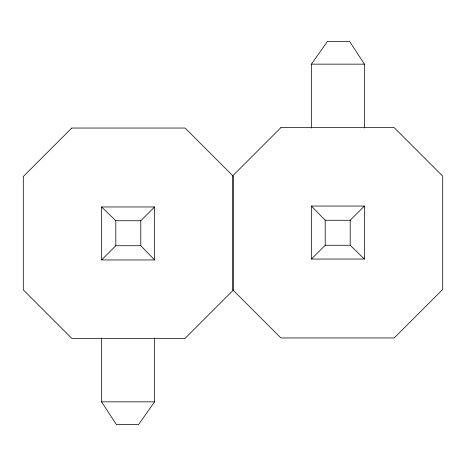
<?xml version="1.0" encoding="UTF-8"?>
<svg xmlns="http://www.w3.org/2000/svg" width="466" height="466" viewBox="0 0 466 466"><rect width="100%" height="100%" fill="white"/><g stroke="black" fill="none" stroke-linecap="round" stroke-linejoin="round"><path stroke-width="0.7" d="M311.434 128.039L311.434 64.157L327.458 41.387L349.587 41.387L364.424 64.157L364.424 128.039M154.566 337.961L154.566 401.843L138.542 424.613L116.413 424.613L101.576 401.843L101.576 337.961M101.576 259.952L115.807 245.728L140.796 245.728L154.566 259.952L101.576 259.952L101.576 206.962L154.566 206.962L154.566 259.952M140.796 245.728L140.796 220.738L154.566 206.962M311.434 259.038L325.204 245.262L325.204 220.272L311.434 206.048L364.424 206.048L364.424 259.038L311.434 259.038L311.434 206.048M364.424 259.038L350.193 245.262L350.193 220.272L364.424 206.048M311.434 64.157L364.424 64.157M325.204 220.272L350.193 220.272M101.576 206.962L115.807 220.738L140.796 220.738M325.204 245.262L350.193 245.262M101.576 401.843L154.566 401.843M115.807 220.738L115.807 245.728M71.787 128.045L23.3 176.532L23.3 289.852L71.787 338.345L185.107 338.345L233.594 289.852L233.594 176.532L185.107 128.045L71.787 128.045M280.893 127.655L232.406 176.148L232.406 289.468L280.893 337.955L394.213 337.955L442.7 289.468L442.7 176.148L394.213 127.655L280.893 127.655"/></g></svg>
